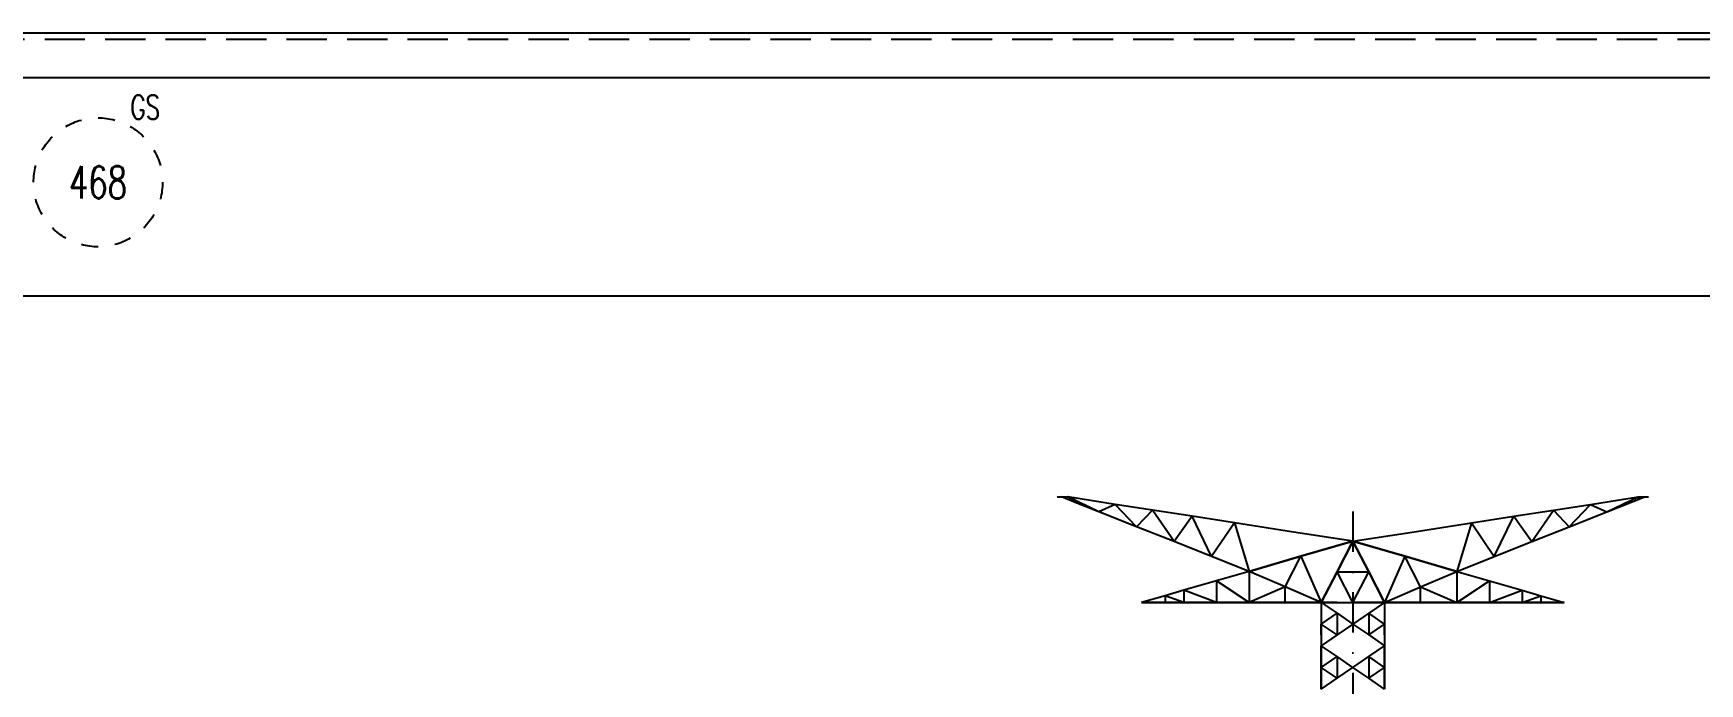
# Model space of a CAD drawing. Extents: x 554281 to 570501, y -34108 to -22628.
# Drawn here: x 562695 to 566828, y -31557 to -29943 of the extents above; entities that cross this region are included whole.
import ezdxf
from ezdxf.enums import TextEntityAlignment as Align

# ---------------------------------------------------------------- set-up
doc = ezdxf.new("R2010")
doc.units = 0
doc.header["$LTSCALE"] = 200
doc.header["$MEASUREMENT"] = 0
doc.linetypes.add('DASHDOT', pattern=[1, 0.5, -0.25, 0, -0.25])
doc.linetypes.add('DASHED', pattern=[0.75, 0.5, -0.25])
doc.layers.get('0').update_dxf_attribs({"linetype": 'CONTINUOUS'})
for name, color, linetype in [('ASSI', 6, 'CONTINUOUS'), ('LINEA_ANG', 2, 'CONTINUOUS'), ('LS', 7, 'CONTINUOUS'), ('MZ', 6, 'DASHDOT'), ('TRAT-Y', 7, 'DASHED')]:
    doc.layers.add(name, color=color, linetype=linetype)
doc.styles.add('QUOTE', font='ROMANS8.SHX', dxfattribs={"width": 0.7})
doc.styles.add('RQL', font='ROMANS8.SHX', dxfattribs={"width": 0.7})
doc.styles.add('RS', font='ROMANS8.shx', dxfattribs={"width": 0.7})
doc.styles.get("Standard").update_dxf_attribs({"font": 'ROMANS8.SHX', "width": 0.7})
doc.dimstyles.new('TRATTO', dxfattribs={"dimscale": 0, "dimtxt": 60, "dimasz": 40, "dimexe": 0, "dimexo": 0, "dimgap": 5, "dimtad": 1, "dimrnd": 0.5, "dimdsep": 46, "dimtxsty": 'RS', "dimblk1": 'OBLIQUE', "dimblk2": 'OBLIQUE', "dimsah": 1, "dimcen": 0.09, "dimclrd": 2, "dimclre": 2, "dimclrt": 7, "dimadec": 0, "dimazin": 0, "dimtfac": 1, "dimtix": 1, "dimtmove": 2, "dimatfit": 3, "dimfxl": 1, "dimtolj": 1, "dimtzin": 0, "dimarcsym": 0})

# ---------------------------------------------------------------- blocks, each defined once
blk = doc.blocks.new('ASSE98')
blk.add_line((0, 0), (1, 0))
at = {"color": 7, "style": 'QUOTE', "width": 0.5, "flags": 1}
for tag, p in [('TI', (1.38308, 6.82731)), ('DI_S', (1.38308, 6.42178)), ('D_S', (1.38308, 6.02092)), ('E_S', (1.38308, 5.68065)), ('NFORI', (1.36454, 5.29792)), ('ALAR', (1.36349, 4.93246)), ('FAM', (1.3775, 4.54645)), ('ALA', (1.38308, 4.19257)), ('DISP2', (1.38308, 3.84971)), ('DISP1', (1.38308, 3.50686)), ('PINZAF', (1.38308, 3.164)), ('PINZAI', (1.38308, 2.82114)), ('TRP', (1.38308, 2.47829)), ('NP', (1.38308, 2.13543)), ('SV', (1.38308, 1.79257)), ('PESO', (1.38308, 1.44971)), ('QUA', (1.38308, 1.10686)), ('LUN', (1.38308, 0.764)), ('PROF', (1.38308, 0.42114)), ('POS', (1.38308, 0.07829))]:
    blk.add_attdef(tag, p, '', height=0.2, dxfattribs=at)
at = {"color": 7, "flags": 1}
for tag, p in [('LAV1', (3.07431, 6.82847)), ('LAV2', (3.07431, 6.49513)), ('LAV3', (3.07431, 6.1618)), ('LAV4', (3.07431, 5.82847)), ('LAV5', (3.07431, 5.49513)), ('LAV6', (3.07431, 5.1618)), ('LAV7', (3.07431, 4.82847)), ('LAV8', (3.07431, 4.49513)), ('LAV9', (3.07431, 4.1618)), ('LAV10', (3.07431, 3.82847))]:
    blk.add_attdef(tag, p, '', height=0.2, dxfattribs=at)
blk = doc.blocks.new('_OBLIQUE')
at = {"color": 0, "linetype": 'ByBlock'}
blk.add_line((-0.5, -0.5), (0.5, 0.5), dxfattribs=at)
blk = doc.blocks.new('*D26')
at = {"layer": 'LS', "color": 2, "lineweight": -2, "transparency": 16777216}
for p, q in [((555266.1, -29990.3), (555266.1, -30594.4)), ((567907.7, -29990.3), (567907.7, -30594.4)), ((555266.1, -30594.4), (567907.7, -30594.4))]:
    blk.add_line(p, q, dxfattribs=at)
at = {"layer": 'LS', "color": 2, "lineweight": -2, "transparency": 16777216, "xscale": 40, "yscale": 40, "zscale": 40, "rotation": 180}
blk.add_blockref('_OBLIQUE', (555266.1, -30594.4), dxfattribs=at)
at = {"layer": 'LS', "color": 2, "lineweight": -2, "transparency": 16777216, "xscale": 40, "yscale": 40, "zscale": 40}
blk.add_blockref('_OBLIQUE', (567907.7, -30594.4), dxfattribs=at)
at = {"layer": 'LS', "color": 7, "transparency": 16777216, "insert": (561586.9, -30556.5), "char_height": 60, "attachment_point": 5, "style": 'RS'}
blk.add_mtext('\\A1;12641 SUR TRUSQ. 75', dxfattribs=at)
blk = doc.blocks.new('zzz')
at = {"linetype": 'Continuous'}
for start, end in [(120, 135), (90, 105), (60, 75), (30, 45), (150, 165), (0, 15), (180, 195), (210, 225), (330, 345), (300, 315), (240, 255), (270, 285)]:
    blk.add_arc((0, 0), 8, start, end, dxfattribs=at)
at = {"color": 3, "style": 'RQL', "width": 0.7}
blk.add_attdef('POS1', text='', height=4, dxfattribs=at).set_placement((0, 0), align=Align.MIDDLE)
at = {"style": 'RQL', "width": 0.7, "flags": 1}
blk.add_attdef('TIPO', (0, -8), '', height=3, dxfattribs=at)

msp = doc.modelspace()

# ---------------------------------------------------------------- linework, layer by layer
at = {"layer": 'LINEA_ANG'}
for p, q in [((567923.405, -29943.27), (562123.405, -29943.27)), ((562123.405, -30053.27), (567823.405, -30053.27))]:
    msp.add_line(p, q, dxfattribs=at)
at = {"layer": 'LS', "color": 6, "ltscale": 0.01}
for p, q in [((565234.738, -31093.735), (565245.218, -31093.735)), ((565279.697, -31107.411), (565245.218, -31093.735)), ((565279.697, -31107.411), (565245.218, -31093.735)), ((565245.218, -31093.735), (565260.938, -31093.735)), ((565338.333, -31130.677), (565260.938, -31093.735)), ((565338.333, -31130.677), (565260.938, -31093.735)), ((565260.938, -31093.735), (565279.697, -31107.411)), ((565260.938, -31093.735), (565279.697, -31107.411)), ((565379.048, -31112.127), (565260.938, -31093.735)), ((565379.048, -31112.127), (565260.938, -31093.735)), ((565338.333, -31130.677), (565279.697, -31107.411)), ((565338.333, -31130.677), (565279.697, -31107.411)), ((565338.333, -31130.677), (565279.697, -31107.411)), ((565338.333, -31130.677), (565279.697, -31107.411)), ((565379.048, -31112.127), (565338.333, -31130.677)), ((565379.048, -31112.127), (565338.333, -31130.677)), ((565431.5, -31167.619), (565379.048, -31112.127)), ((565431.5, -31167.619), (565379.048, -31112.127)), ((565470.957, -31126.38), (565379.048, -31112.127)), ((565470.957, -31126.38), (565379.048, -31112.127)), ((565470.957, -31126.38), (565379.048, -31112.127)), ((565470.957, -31126.38), (565379.048, -31112.127)), ((566465.719, -31126.38), (566557.629, -31112.127)), ((566465.719, -31126.38), (566557.629, -31112.127)), ((566465.719, -31126.38), (566557.629, -31112.127)), ((566465.719, -31126.38), (566557.629, -31112.127)), ((566505.176, -31167.619), (566557.629, -31112.127)), ((566505.176, -31167.619), (566557.629, -31112.127)), ((566557.629, -31112.127), (566675.738, -31093.735)), ((566557.629, -31112.127), (566675.738, -31093.735)), ((566557.629, -31112.127), (566598.343, -31130.677)), ((566557.629, -31112.127), (566598.343, -31130.677)), ((566598.343, -31130.677), (566675.738, -31093.735)), ((566598.343, -31130.677), (566675.738, -31093.735)), ((566598.343, -31130.677), (566656.979, -31107.411)), ((566598.343, -31130.677), (566656.979, -31107.411)), ((566598.343, -31130.677), (566656.979, -31107.411)), ((566598.343, -31130.677), (566656.979, -31107.411)), ((566656.979, -31107.411), (566691.458, -31093.735)), ((566656.979, -31107.411), (566691.458, -31093.735)), ((566675.738, -31093.735), (566691.458, -31093.735)), ((566675.738, -31093.735), (566675.738, -31099.97)), ((566691.458, -31093.735), (566701.938, -31093.735)), ((565431.5, -31167.619), (565338.333, -31130.677)), ((565431.5, -31167.619), (565338.333, -31130.677)), ((565431.5, -31167.619), (565338.333, -31130.677)), ((565431.5, -31167.619), (565338.333, -31130.677)), ((565470.957, -31126.38), (565431.5, -31167.619)), ((565470.957, -31126.38), (565431.5, -31167.619)), ((565524.615, -31204.561), (565470.957, -31126.38)), ((565524.615, -31204.561), (565470.957, -31126.38)), ((565569.365, -31141.733), (565470.957, -31126.38)), ((565569.365, -31141.733), (565470.957, -31126.38)), ((565569.365, -31141.733), (565470.957, -31126.38)), ((565569.365, -31141.733), (565470.957, -31126.38)), ((565569.365, -31141.733), (565524.615, -31204.561)), ((565569.365, -31141.733), (565524.615, -31204.561)), ((565617.73, -31241.503), (565569.365, -31141.733)), ((565617.73, -31241.503), (565569.365, -31141.733)), ((565674.374, -31158.03), (565569.365, -31141.733)), ((565674.374, -31158.03), (565569.365, -31141.733)), ((565674.374, -31158.03), (565569.365, -31141.733)), ((565674.374, -31158.03), (565569.365, -31141.733)), ((565674.374, -31158.03), (565617.73, -31241.503)), ((565674.374, -31158.03), (565617.73, -31241.503)), ((565674.374, -31158.03), (565710.897, -31278.445)), ((565674.374, -31158.03), (565710.897, -31278.445)), ((565674.374, -31158.03), (565710.897, -31278.445)), ((565674.374, -31158.03), (565710.897, -31278.445)), ((565821.356, -31180.929), (565674.374, -31158.03)), ((565821.356, -31180.929), (565674.374, -31158.03)), ((565821.356, -31180.929), (565674.374, -31158.03)), ((566115.32, -31180.929), (566262.302, -31158.03)), ((566115.32, -31180.929), (566262.302, -31158.03)), ((566115.32, -31180.929), (566262.302, -31158.03)), ((566115.32, -31180.929), (566262.302, -31158.03)), ((566262.302, -31158.03), (566225.779, -31278.445)), ((566262.302, -31158.03), (566225.779, -31278.445)), ((566262.302, -31158.03), (566225.779, -31278.445)), ((566262.302, -31158.03), (566225.779, -31278.445)), ((566262.302, -31158.03), (566367.312, -31141.733)), ((566262.302, -31158.03), (566367.312, -31141.733)), ((566262.302, -31158.03), (566367.312, -31141.733)), ((566262.302, -31158.03), (566367.312, -31141.733)), ((566262.302, -31158.03), (566318.947, -31241.503)), ((566262.302, -31158.03), (566318.947, -31241.503)), ((566318.947, -31241.503), (566367.312, -31141.733)), ((566318.947, -31241.503), (566367.312, -31141.733)), ((566367.312, -31141.733), (566465.719, -31126.38)), ((566367.312, -31141.733), (566465.719, -31126.38)), ((566367.312, -31141.733), (566465.719, -31126.38)), ((566367.312, -31141.733), (566465.719, -31126.38)), ((566367.312, -31141.733), (566412.061, -31204.561)), ((566367.312, -31141.733), (566412.061, -31204.561)), ((566412.061, -31204.561), (566465.719, -31126.38)), ((566412.061, -31204.561), (566465.719, -31126.38)), ((566465.719, -31126.38), (566505.176, -31167.619)), ((566465.719, -31126.38), (566505.176, -31167.619)), ((566505.176, -31167.619), (566598.343, -31130.677)), ((566505.176, -31167.619), (566598.343, -31130.677)), ((566505.176, -31167.619), (566598.343, -31130.677)), ((566505.176, -31167.619), (566598.343, -31130.677)), ((565524.615, -31204.561), (565431.5, -31167.619)), ((565524.615, -31204.561), (565431.5, -31167.619)), ((565524.615, -31204.561), (565431.5, -31167.619)), ((565524.615, -31204.561), (565431.5, -31167.619)), ((565617.73, -31241.503), (565524.615, -31204.561)), ((565617.73, -31241.503), (565524.615, -31204.561)), ((565617.73, -31241.503), (565524.615, -31204.561)), ((565617.73, -31241.503), (565524.615, -31204.561)), ((565968.338, -31203.775), (565821.356, -31180.929)), ((565968.338, -31203.775), (565821.356, -31180.929)), ((565968.338, -31203.775), (565821.356, -31180.929)), ((565968.338, -31203.775), (565839.591, -31241.084)), ((565968.338, -31203.775), (565839.591, -31241.084)), ((565839.591, -31241.084), (565968.338, -31203.775)), ((565839.591, -31241.084), (565968.338, -31203.775)), ((565968.338, -31203.775), (565929.038, -31279.755)), ((565968.338, -31203.775), (565929.038, -31279.755)), ((565929.038, -31279.755), (565968.338, -31203.775)), ((565929.038, -31279.755), (565968.338, -31203.775)), ((565968.338, -31203.775), (566115.32, -31180.929)), ((565968.338, -31203.775), (566115.32, -31180.929)), ((565968.338, -31203.775), (566115.32, -31180.929)), ((565968.338, -31203.775), (566115.32, -31180.929)), ((565968.338, -31203.775), (566007.638, -31279.755)), ((565968.338, -31203.775), (566007.638, -31279.755)), ((565968.338, -31203.775), (566097.085, -31241.084)), ((565968.338, -31203.775), (566097.085, -31241.084)), ((566007.638, -31279.755), (565968.338, -31203.775)), ((566007.638, -31279.755), (565968.338, -31203.775)), ((566097.085, -31241.084), (565968.338, -31203.775)), ((566097.085, -31241.084), (565968.338, -31203.775)), ((566318.947, -31241.503), (566412.061, -31204.561)), ((566318.947, -31241.503), (566412.061, -31204.561)), ((566318.947, -31241.503), (566412.061, -31204.561)), ((566318.947, -31241.503), (566412.061, -31204.561)), ((566412.061, -31204.561), (566505.176, -31167.619)), ((566412.061, -31204.561), (566505.176, -31167.619)), ((566412.061, -31204.561), (566505.176, -31167.619)), ((566412.061, -31204.561), (566505.176, -31167.619)), ((565710.897, -31278.445), (565617.73, -31241.503)), ((565710.897, -31278.445), (565617.73, -31241.503)), ((565710.897, -31278.445), (565617.73, -31241.503)), ((565710.897, -31278.445), (565617.73, -31241.503)), ((565839.591, -31241.084), (565710.897, -31278.445)), ((565839.591, -31241.084), (565710.897, -31278.445)), ((565710.897, -31278.445), (565839.591, -31241.084)), ((565710.897, -31278.445), (565839.591, -31241.084)), ((565800.291, -31317.064), (565839.591, -31241.084)), ((565800.291, -31317.064), (565839.591, -31241.084)), ((565839.591, -31241.084), (565889.738, -31355.735)), ((565839.591, -31241.084), (565889.738, -31355.735)), ((566097.085, -31241.084), (566046.938, -31355.735)), ((566097.085, -31241.084), (566046.938, -31355.735)), ((566097.085, -31241.084), (566225.779, -31278.445)), ((566097.085, -31241.084), (566225.779, -31278.445)), ((566136.385, -31317.064), (566097.085, -31241.084)), ((566136.385, -31317.064), (566097.085, -31241.084)), ((566225.779, -31278.445), (566097.085, -31241.084)), ((566225.779, -31278.445), (566097.085, -31241.084)), ((566225.779, -31278.445), (566318.947, -31241.503)), ((566225.779, -31278.445), (566318.947, -31241.503)), ((566225.779, -31278.445), (566318.947, -31241.503)), ((566225.779, -31278.445), (566318.947, -31241.503)), ((565710.897, -31278.445), (565629.729, -31301.973)), ((565710.897, -31278.445), (565629.729, -31301.973)), ((565800.291, -31317.064), (565710.897, -31278.445)), ((565800.291, -31317.064), (565710.897, -31278.445)), ((565710.897, -31278.445), (565710.897, -31355.735)), ((565710.897, -31278.445), (565710.897, -31355.735)), ((565800.291, -31317.064), (565710.897, -31278.445)), ((565800.291, -31317.064), (565710.897, -31278.445)), ((565710.897, -31278.445), (565710.897, -31355.735)), ((565710.897, -31278.445), (565710.897, -31355.735)), ((565929.038, -31279.755), (565889.738, -31355.735)), ((565929.038, -31279.755), (565889.738, -31355.735)), ((565889.738, -31355.735), (565929.038, -31279.755)), ((565889.738, -31355.735), (565929.038, -31279.755)), ((565968.338, -31355.735), (565929.038, -31279.755)), ((565968.338, -31355.735), (565929.038, -31279.755)), ((565929.038, -31279.755), (566007.638, -31279.755)), ((565929.038, -31279.755), (566007.638, -31279.755)), ((565968.338, -31355.735), (566007.638, -31279.755)), ((565968.338, -31355.735), (566007.638, -31279.755)), ((566007.638, -31279.755), (566046.938, -31355.735)), ((566007.638, -31279.755), (566046.938, -31355.735)), ((566046.938, -31355.735), (566007.638, -31279.755)), ((566046.938, -31355.735), (566007.638, -31279.755)), ((566136.385, -31317.064), (566225.779, -31278.445)), ((566136.385, -31317.064), (566225.779, -31278.445)), ((566136.385, -31317.064), (566225.779, -31278.445)), ((566136.385, -31317.064), (566225.779, -31278.445)), ((566225.779, -31278.445), (566225.779, -31355.735)), ((566225.779, -31278.445), (566225.779, -31355.735)), ((566225.779, -31278.445), (566225.779, -31355.735)), ((566225.779, -31278.445), (566225.779, -31355.735)), ((566225.779, -31278.445), (566306.947, -31301.973)), ((566225.779, -31278.445), (566306.947, -31301.973)), ((565548.614, -31325.5), (565502.293, -31338.915)), ((565548.614, -31325.5), (565502.293, -31338.915)), ((565629.729, -31301.973), (565548.614, -31325.5)), ((565629.729, -31301.973), (565548.614, -31325.5)), ((565629.782, -31355.735), (565548.614, -31325.5)), ((565629.782, -31355.735), (565548.614, -31325.5)), ((565548.614, -31325.5), (565548.667, -31355.735)), ((565548.614, -31325.5), (565548.667, -31355.735)), ((565548.614, -31325.5), (565548.667, -31355.735)), ((565710.897, -31355.735), (565629.729, -31301.973)), ((565710.897, -31355.735), (565629.729, -31301.973)), ((565629.729, -31301.973), (565629.782, -31355.735)), ((565629.729, -31301.973), (565629.782, -31355.735)), ((565800.291, -31317.064), (565710.897, -31355.735)), ((565800.291, -31317.064), (565710.897, -31355.735)), ((565889.738, -31355.735), (565800.291, -31317.064)), ((565889.738, -31355.735), (565800.291, -31317.064)), ((565889.738, -31355.735), (565800.291, -31317.064)), ((565889.738, -31355.735), (565800.291, -31317.064)), ((565800.344, -31355.735), (565800.291, -31317.064)), ((565800.344, -31355.735), (565800.291, -31317.064)), ((566046.938, -31355.735), (566136.385, -31317.064)), ((566046.938, -31355.735), (566136.385, -31317.064)), ((566046.938, -31355.735), (566136.385, -31317.064)), ((566046.938, -31355.735), (566136.385, -31317.064)), ((566136.333, -31355.735), (566136.385, -31317.064)), ((566136.333, -31355.735), (566136.385, -31317.064)), ((566136.385, -31317.064), (566225.779, -31355.735)), ((566136.385, -31317.064), (566225.779, -31355.735)), ((566225.779, -31355.735), (566306.947, -31301.973)), ((566225.779, -31355.735), (566306.947, -31301.973)), ((566306.947, -31301.973), (566306.895, -31355.735)), ((566306.947, -31301.973), (566306.895, -31355.735)), ((566306.895, -31355.735), (566388.062, -31325.5)), ((566306.895, -31355.735), (566388.062, -31325.5)), ((566306.947, -31301.973), (566388.062, -31325.5)), ((566306.947, -31301.973), (566388.062, -31325.5)), ((566388.062, -31325.5), (566388.01, -31355.735)), ((566388.062, -31325.5), (566388.01, -31355.735)), ((566388.062, -31325.5), (566388.01, -31355.735)), ((566388.062, -31325.5), (566434.384, -31338.915)), ((566388.062, -31325.5), (566434.384, -31338.915)), ((565502.293, -31338.915), (565444.338, -31355.735)), ((565502.293, -31338.915), (565444.338, -31355.735)), ((565444.338, -31355.735), (565502.293, -31355.735)), ((565502.293, -31355.735), (565444.338, -31355.735)), ((565502.293, -31355.735), (565444.338, -31355.735)), ((565502.293, -31355.735), (565444.338, -31355.735)), ((565548.667, -31355.735), (565502.293, -31338.915)), ((565548.667, -31355.735), (565502.293, -31338.915)), ((565502.293, -31338.915), (565502.293, -31355.735)), ((565502.293, -31338.915), (565502.293, -31355.735)), ((565502.293, -31355.735), (565548.667, -31355.735)), ((565548.667, -31355.735), (565502.293, -31355.735)), ((565548.667, -31355.735), (565502.293, -31355.735)), ((565548.667, -31355.735), (565502.293, -31355.735)), ((565548.667, -31355.735), (565629.782, -31355.735)), ((565629.782, -31355.735), (565548.667, -31355.735)), ((565629.782, -31355.735), (565548.667, -31355.735)), ((565629.782, -31355.735), (565548.667, -31355.735)), ((565629.782, -31355.735), (565710.897, -31355.735)), ((565710.897, -31355.735), (565629.782, -31355.735)), ((565710.897, -31355.735), (565629.782, -31355.735)), ((565710.897, -31355.735), (565629.782, -31355.735)), ((565710.897, -31355.735), (565800.344, -31355.735)), ((565800.344, -31355.735), (565710.897, -31355.735)), ((565800.344, -31355.735), (565710.897, -31355.735)), ((565800.344, -31355.735), (565710.897, -31355.735)), ((565800.344, -31355.735), (565889.738, -31355.735)), ((565889.738, -31355.735), (565800.344, -31355.735)), ((565889.738, -31355.735), (565800.344, -31355.735)), ((565889.738, -31355.735), (565800.344, -31355.735)), ((565889.738, -31355.735), (565889.738, -31409.445)), ((565889.738, -31355.735), (565889.738, -31409.445)), ((565889.738, -31355.735), (565929.038, -31382.564)), ((565889.738, -31355.735), (565929.038, -31382.564)), ((565889.738, -31355.735), (565889.738, -31382.564)), ((565889.738, -31355.735), (565889.738, -31382.564)), ((565889.738, -31355.735), (565968.338, -31355.735)), ((565889.738, -31355.735), (565968.338, -31355.735)), ((565929.038, -31355.735), (565889.738, -31355.735)), ((565889.738, -31355.735), (565929.038, -31355.735)), ((565889.738, -31355.735), (565929.038, -31355.735)), ((565889.738, -31355.735), (565929.038, -31355.735)), ((565929.038, -31355.735), (566007.638, -31355.735)), ((565929.038, -31355.735), (566007.638, -31355.735)), ((565929.038, -31355.735), (565968.338, -31355.735)), ((565929.038, -31355.735), (565968.338, -31355.735)), ((565968.338, -31355.735), (566046.938, -31355.735)), ((565968.338, -31355.735), (566046.938, -31355.735)), ((566007.638, -31355.735), (565968.338, -31355.735)), ((566007.638, -31355.735), (565968.338, -31355.735)), ((566046.938, -31355.735), (566007.638, -31382.564)), ((566046.938, -31355.735), (566007.638, -31382.564)), ((566007.638, -31355.735), (566046.938, -31355.735)), ((566007.638, -31355.735), (566046.938, -31355.735)), ((566046.938, -31355.735), (566007.638, -31355.735)), ((566046.938, -31355.735), (566007.638, -31355.735)), ((566046.938, -31355.735), (566046.938, -31409.445)), ((566046.938, -31355.735), (566046.938, -31409.445)), ((566046.938, -31355.735), (566046.938, -31382.564)), ((566046.938, -31355.735), (566046.938, -31382.564)), ((566046.938, -31355.735), (566136.333, -31355.735)), ((566136.333, -31355.735), (566046.938, -31355.735)), ((566046.938, -31355.735), (566136.333, -31355.735)), ((566046.938, -31355.735), (566136.333, -31355.735)), ((566136.333, -31355.735), (566225.779, -31355.735)), ((566225.779, -31355.735), (566136.333, -31355.735)), ((566136.333, -31355.735), (566225.779, -31355.735)), ((566136.333, -31355.735), (566225.779, -31355.735)), ((566225.779, -31355.735), (566306.895, -31355.735)), ((566306.895, -31355.735), (566225.779, -31355.735)), ((566225.779, -31355.735), (566306.895, -31355.735)), ((566225.779, -31355.735), (566306.895, -31355.735)), ((566306.895, -31355.735), (566388.01, -31355.735)), ((566388.01, -31355.735), (566306.895, -31355.735)), ((566306.895, -31355.735), (566388.01, -31355.735)), ((566306.895, -31355.735), (566388.01, -31355.735)), ((566388.01, -31355.735), (566434.384, -31338.915)), ((566388.01, -31355.735), (566434.384, -31338.915)), ((566388.01, -31355.735), (566434.384, -31355.735)), ((566434.384, -31355.735), (566388.01, -31355.735)), ((566388.01, -31355.735), (566434.384, -31355.735)), ((566388.01, -31355.735), (566434.384, -31355.735)), ((566434.384, -31338.915), (566434.384, -31355.735)), ((566434.384, -31338.915), (566434.384, -31355.735)), ((566434.384, -31338.915), (566492.338, -31355.735)), ((566434.384, -31338.915), (566492.338, -31355.735)), ((566434.384, -31355.735), (566492.338, -31355.735)), ((566492.338, -31355.735), (566434.384, -31355.735)), ((566434.384, -31355.735), (566492.338, -31355.735)), ((566434.384, -31355.735), (566492.338, -31355.735)), ((565889.738, -31409.445), (565929.038, -31382.564)), ((565889.738, -31409.445), (565929.038, -31382.564)), ((565889.738, -31382.564), (565889.738, -31409.445)), ((565889.738, -31382.564), (565889.738, -31409.445)), ((565889.738, -31382.564), (565889.738, -31436.326)), ((565889.738, -31382.564), (565889.738, -31436.326)), ((565889.738, -31382.564), (565889.738, -31409.445)), ((565889.738, -31382.564), (565889.738, -31409.445)), ((565929.038, -31436.326), (565889.738, -31409.445)), ((565929.038, -31436.326), (565889.738, -31409.445)), ((565889.738, -31436.326), (565889.738, -31409.445)), ((565889.738, -31436.326), (565889.738, -31409.445)), ((565889.738, -31409.445), (565889.738, -31463.155)), ((565889.738, -31409.445), (565889.738, -31463.155)), ((565889.738, -31409.445), (565889.738, -31436.326)), ((565889.738, -31409.445), (565889.738, -31436.326)), ((565929.038, -31382.564), (565929.038, -31436.326)), ((565929.038, -31382.564), (565929.038, -31436.326)), ((565929.038, -31382.564), (565968.338, -31409.445)), ((565929.038, -31382.564), (565968.338, -31409.445)), ((565968.338, -31409.445), (565929.038, -31436.326)), ((565968.338, -31409.445), (565929.038, -31436.326)), ((566007.638, -31382.564), (565968.338, -31409.445)), ((566007.638, -31382.564), (565968.338, -31409.445)), ((565968.338, -31409.445), (566007.638, -31436.326)), ((565968.338, -31409.445), (566007.638, -31436.326)), ((566007.638, -31382.564), (566007.638, -31436.326)), ((566007.638, -31382.564), (566007.638, -31436.326)), ((566046.938, -31409.445), (566007.638, -31382.564)), ((566046.938, -31409.445), (566007.638, -31382.564)), ((566007.638, -31436.326), (566046.938, -31409.445)), ((566007.638, -31436.326), (566046.938, -31409.445)), ((566046.938, -31382.564), (566046.938, -31409.445)), ((566046.938, -31382.564), (566046.938, -31409.445)), ((566046.938, -31382.564), (566046.938, -31436.326)), ((566046.938, -31382.564), (566046.938, -31436.326)), ((566046.938, -31382.564), (566046.938, -31409.445)), ((566046.938, -31382.564), (566046.938, -31409.445)), ((566046.938, -31436.326), (566046.938, -31409.445)), ((566046.938, -31436.326), (566046.938, -31409.445)), ((566046.938, -31409.445), (566046.938, -31463.155)), ((566046.938, -31409.445), (566046.938, -31463.155)), ((566046.938, -31409.445), (566046.938, -31436.326)), ((566046.938, -31409.445), (566046.938, -31436.326)), ((565929.038, -31436.326), (565889.738, -31463.155)), ((565929.038, -31436.326), (565889.738, -31463.155)), ((565889.738, -31436.326), (565889.738, -31463.155)), ((565889.738, -31436.326), (565889.738, -31463.155)), ((566007.638, -31436.326), (566046.938, -31463.155)), ((566007.638, -31436.326), (566046.938, -31463.155)), ((566046.938, -31436.326), (566046.938, -31463.155)), ((566046.938, -31436.326), (566046.938, -31463.155)), ((565889.738, -31516.865), (565889.738, -31463.155)), ((565889.738, -31516.865), (565889.738, -31463.155)), ((565929.038, -31489.984), (565889.738, -31463.155)), ((565929.038, -31489.984), (565889.738, -31463.155)), ((565889.738, -31463.155), (565889.738, -31489.984)), ((565889.738, -31463.155), (565889.738, -31489.984)), ((565889.738, -31516.865), (565929.038, -31489.984)), ((565889.738, -31516.865), (565929.038, -31489.984)), ((565889.738, -31516.865), (565889.738, -31489.984)), ((565889.738, -31516.865), (565889.738, -31489.984)), ((565889.738, -31489.984), (565889.738, -31543.746)), ((565889.738, -31489.984), (565889.738, -31543.746)), ((565889.738, -31489.984), (565889.738, -31516.865)), ((565889.738, -31489.984), (565889.738, -31516.865)), ((565929.038, -31489.984), (565929.038, -31543.746)), ((565929.038, -31489.984), (565929.038, -31543.746)), ((565968.338, -31516.865), (565929.038, -31489.984)), ((565968.338, -31516.865), (565929.038, -31489.984)), ((565968.338, -31516.865), (566007.638, -31489.984)), ((565968.338, -31516.865), (566007.638, -31489.984)), ((566007.638, -31489.984), (566046.938, -31463.155)), ((566007.638, -31489.984), (566046.938, -31463.155)), ((566046.938, -31516.865), (566007.638, -31489.984)), ((566046.938, -31516.865), (566007.638, -31489.984)), ((566007.638, -31489.984), (566007.638, -31543.746)), ((566007.638, -31489.984), (566007.638, -31543.746)), ((566046.938, -31516.865), (566046.938, -31463.155)), ((566046.938, -31516.865), (566046.938, -31463.155)), ((566046.938, -31463.155), (566046.938, -31489.984)), ((566046.938, -31463.155), (566046.938, -31489.984)), ((566046.938, -31516.865), (566046.938, -31489.984)), ((566046.938, -31516.865), (566046.938, -31489.984)), ((566046.938, -31489.984), (566046.938, -31543.746)), ((566046.938, -31489.984), (566046.938, -31543.746)), ((566046.938, -31489.984), (566046.938, -31516.865)), ((566046.938, -31489.984), (566046.938, -31516.865)), ((565929.038, -31543.746), (565889.738, -31516.865)), ((565929.038, -31543.746), (565889.738, -31516.865)), ((565889.738, -31543.746), (565889.738, -31516.865)), ((565889.738, -31543.746), (565889.738, -31516.865)), ((565889.738, -31570.575), (565889.738, -31516.865)), ((565889.738, -31570.575), (565889.738, -31516.865)), ((565889.738, -31516.865), (565889.738, -31543.746)), ((565889.738, -31516.865), (565889.738, -31543.746)), ((565929.038, -31543.746), (565968.338, -31516.865)), ((565929.038, -31543.746), (565968.338, -31516.865)), ((566007.638, -31543.746), (565968.338, -31516.865)), ((566007.638, -31543.746), (565968.338, -31516.865)), ((566007.638, -31543.746), (566046.938, -31516.865)), ((566007.638, -31543.746), (566046.938, -31516.865)), ((566046.938, -31543.746), (566046.938, -31516.865)), ((566046.938, -31543.746), (566046.938, -31516.865)), ((566046.938, -31570.575), (566046.938, -31516.865)), ((566046.938, -31570.575), (566046.938, -31516.865)), ((566046.938, -31516.865), (566046.938, -31543.746)), ((566046.938, -31516.865), (566046.938, -31543.746)), ((565889.738, -31570.575), (565929.038, -31543.746)), ((565889.738, -31570.575), (565929.038, -31543.746)), ((565889.738, -31543.746), (565889.738, -31570.575)), ((565889.738, -31543.746), (565889.738, -31570.575)), ((566046.938, -31570.575), (566007.638, -31543.746)), ((566046.938, -31570.575), (566007.638, -31543.746)), ((566046.938, -31543.746), (566046.938, -31570.575)), ((566046.938, -31543.746), (566046.938, -31570.575))]:
    msp.add_line(p, q, dxfattribs=at)
at = {"layer": 'MZ'}
msp.add_line((565968.338, -31130.173), (565968.338, -33698.481), dxfattribs=at)
at = {"layer": 'TRAT-Y'}
msp.add_line((567923.405, -29958.27), (562123.405, -29958.27), dxfattribs=at)

# ---------------------------------------------------------------- block references
at = {"layer": 'ASSI', "xscale": 5800, "rotation": 180}
msp.add_blockref('ASSE98', (567923.405, -29943.27), dxfattribs=at)
at = {"layer": 'LS', "color": 6}
ref = msp.add_blockref('zzz', (562855.77, -30313.051), dxfattribs=dict(at, xscale=-20, yscale=20, zscale=20))
ref.add_attrib('POS1', '468', dxfattribs={"layer": '0', "color": 3, "height": 80, "style": 'RQL', "width": 0.7}).set_placement((562855.77, -30313.051), align=Align.MIDDLE)

# ---------------------------------------------------------------- texts
at = {"layer": 'LS', "style": 'RS', "width": 0.7}
msp.add_text('GS', height=60, dxfattribs=at).set_placement((562936.088, -30156.697))

# ---------------------------------------------------------------- dimensions: what is measured, and where the dimension line sits
at = {"layer": 'LS'}
dim = msp.add_linear_dim(base=(567907.677, -30594.355), p1=(555266.14, -29990.27), p2=(567907.677, -29990.27), text='12641 SUR TRUSQ. 75', dimstyle='TRATTO', override={"dimscale": 1}, dxfattribs=at)
dim.commit()
dim.dimension.update_dxf_attribs({"geometry": '*D26', "text_midpoint": (561586.908, -30556.498)})

doc.saveas('drawing.dxf')
